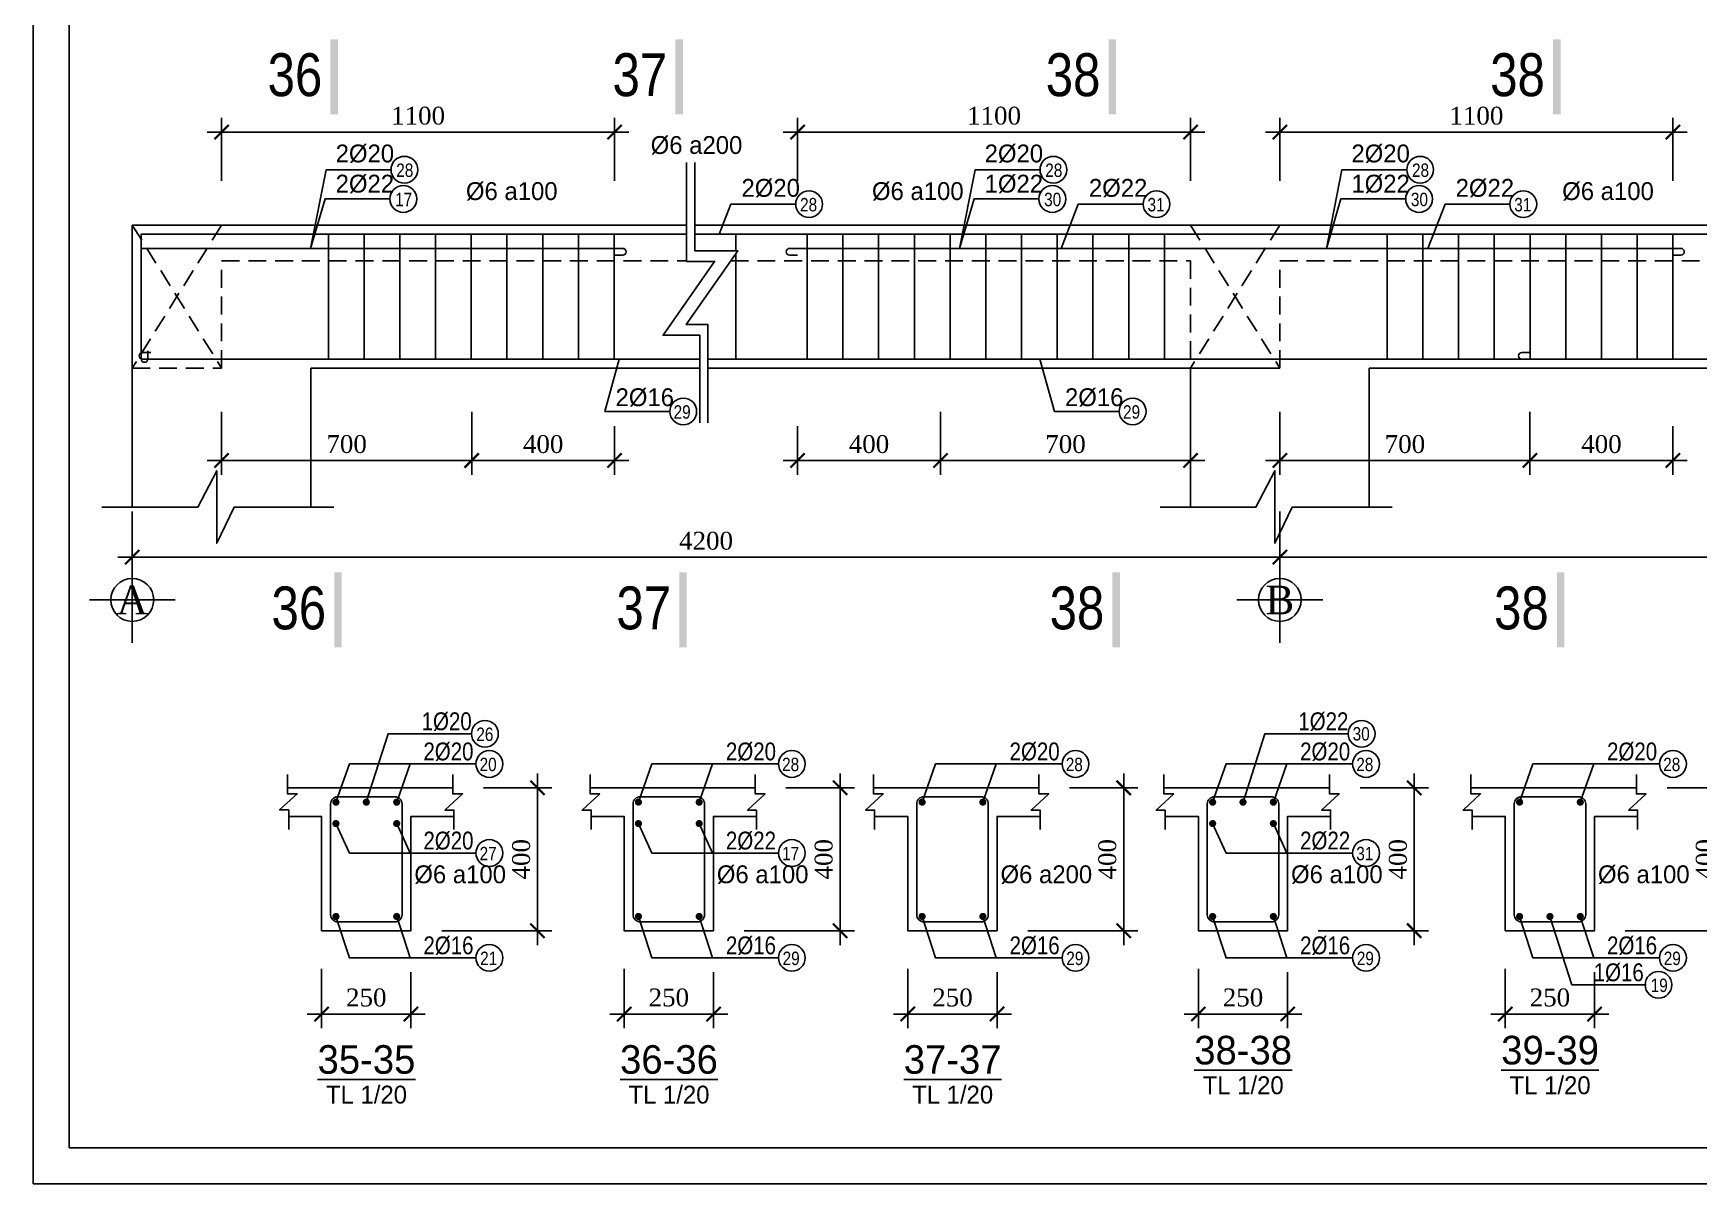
# Model space of a CAD drawing. Extents: x 394 to 4263, y -2056 to 752.
# Drawn here: x 3421.9 to 3655, y 157.9 to 318.9 of the extents above; entities that cross this region are included whole.
import ezdxf
from ezdxf.enums import TextEntityAlignment as Align

# ---------------------------------------------------------------- set-up
doc = ezdxf.new("R2010")
doc.units = 0
doc.header["$MEASUREMENT"] = 0
doc.linetypes.add('CENTER2', pattern=[1.125, 0.75, -0.125, 0.125, -0.125])
doc.linetypes.add('HIDDEN', pattern=[0.375, 0.25, -0.125])
doc.layers.get('0').update_dxf_attribs({"linetype": 'CONTINUOUS'})
doc.layers.get('DEFPOINTS').update_dxf_attribs({"linetype": 'CONTINUOUS'})
for name, color, linetype in [('cot', 8, 'CONTINUOUS'), ('DAI', 3, 'CONTINUOUS'), ('DIM', 1, 'CONTINUOUS'), ('DUT', 7, 'CENTER2'), ('MOTAAR', 1, 'CONTINUOUS'), ('TEXT', 7, 'CONTINUOUS'), ('THEP', 6, 'CONTINUOUS'), ('TU1', 9, 'CONTINUOUS'), ('TUONG', 7, 'CONTINUOUS')]:
    doc.layers.add(name, color=color, linetype=linetype)
doc.styles.add('DIM-NEW', font='')
doc.styles.add('style1', font='')
doc.styles.add('T1', font='romans.shx')
doc.styles.add('T2', font='')
doc.styles.get('DIM-NEW').set_extended_font_data('VNI-Helve-Condense')
doc.styles.get('style1').set_extended_font_data('VNI-Goudy')
doc.styles.get('T2').set_extended_font_data('VNI-Times')
doc.dimstyles.new('TL20', dxfattribs={"dimtxt": 2.5, "dimasz": 2, "dimexe": 2, "dimexo": 2, "dimgap": 1, "dimtad": 1, "dimdec": 0, "dimlfac": 20, "dimzin": 0, "dimdsep": 46, "dimtxsty": 'T2', "dimblk": 'ARCHTICK', "dimcen": 2.5, "dimdle": 2, "dimclrd": 1, "dimclre": 1, "dimclrt": 2, "dimadec": 0, "dimazin": 0, "dimtfac": 1, "dimtdec": 0, "dimtix": 1, "dimtofl": 0, "dimtmove": 0, "dimatfit": 0, "dimldrblk": 'ARCHTICK', "dimfxl": 1, "dimtolj": 1, "dimtzin": 0, "dimlwd": -1, "dimlwe": -1, "dimarcsym": 0})

# ---------------------------------------------------------------- blocks, each defined once
blk = doc.blocks.new('_ARCHTICK')
at = {"color": 0, "linetype": 'ByBlock', "const_width": 0.15}
blk.add_lwpolyline([(-0.5, -0.5), (0.5, 0.5)], dxfattribs=at)
blk = doc.blocks.new('*D129')
at = {"layer": 'DEFPOINTS', "color": 0, "transparency": 16777216}
for p in [(3548.88, 267.9), (3583.88, 267.9), (3548.88, 259.11)]:
    blk.add_point(p, dxfattribs=at)
at = {"layer": 'TUONG', "color": 1, "transparency": 16777216}
for p, q in [((3548.88, 265.9), (3548.88, 257.11)), ((3583.88, 265.9), (3583.88, 257.11)), ((3585.88, 259.11), (3546.88, 259.11))]:
    blk.add_line(p, q, dxfattribs=at)
at = {"layer": 'TUONG', "color": 1, "transparency": 16777216, "xscale": 2, "yscale": 2, "zscale": 2, "rotation": 180}
blk.add_blockref('_ARCHTICK', (3548.88, 259.11), dxfattribs=at)
at = {"layer": 'TUONG', "color": 1, "transparency": 16777216, "xscale": 2, "yscale": 2, "zscale": 2}
blk.add_blockref('_ARCHTICK', (3583.88, 259.11), dxfattribs=at)
at = {"layer": 'TUONG', "color": 2, "transparency": 16777216, "insert": (3566.38, 261.39), "char_height": 2.5, "attachment_point": 5, "style": 'T2'}
blk.add_mtext('\\A1;700', dxfattribs=at)
blk = doc.blocks.new('*D128')
at = {"layer": 'DEFPOINTS', "color": 0, "transparency": 16777216}
for p in [(3528.88, 265.9), (3548.88, 265.9), (3528.88, 259.11)]:
    blk.add_point(p, dxfattribs=at)
at = {"layer": 'TUONG', "color": 1, "transparency": 16777216}
for p, q in [((3528.88, 263.9), (3528.88, 257.11)), ((3548.88, 263.9), (3548.88, 257.11)), ((3550.88, 259.11), (3526.88, 259.11))]:
    blk.add_line(p, q, dxfattribs=at)
at = {"layer": 'TUONG', "color": 1, "transparency": 16777216, "xscale": 2, "yscale": 2, "zscale": 2, "rotation": 180}
blk.add_blockref('_ARCHTICK', (3528.88, 259.11), dxfattribs=at)
at = {"layer": 'TUONG', "color": 1, "transparency": 16777216, "xscale": 2, "yscale": 2, "zscale": 2}
blk.add_blockref('_ARCHTICK', (3548.88, 259.11), dxfattribs=at)
at = {"layer": 'TUONG', "color": 2, "transparency": 16777216, "insert": (3538.88, 261.39), "char_height": 2.5, "attachment_point": 5, "style": 'T2'}
blk.add_mtext('\\A1;400', dxfattribs=at)
blk = doc.blocks.new('truc2')
at = {"layer": 'MOTAAR'}
for p, q in [((0, -15), (0, 0)), ((7.5, -7.5), (-7.5, -7.5))]:
    blk.add_line(p, q, dxfattribs=at)
blk.add_lwpolyline([(0, -3.5), (0, -1.84)], dxfattribs=at)
blk.add_circle((0, -7.5), 3.75, dxfattribs=at)
at = {"layer": 'TEXT', "style": 'T2'}
blk.add_attdef('1', text='', height=5, dxfattribs=at).set_placement((0, -7.5), align=Align.MIDDLE_CENTER)
blk = doc.blocks.new('*D127')
at = {"layer": 'DEFPOINTS', "color": 0, "transparency": 16777216}
for p in [(3435.78, 253.98), (3596.38, 253.98), (3596.38, 245.58)]:
    blk.add_point(p, dxfattribs=at)
at = {"layer": 'TUONG', "color": 1, "transparency": 16777216}
for p, q in [((3435.78, 251.98), (3435.78, 243.58)), ((3596.38, 251.98), (3596.38, 243.58)), ((3433.78, 245.58), (3598.38, 245.58))]:
    blk.add_line(p, q, dxfattribs=at)
at = {"layer": 'TUONG', "color": 1, "transparency": 16777216, "xscale": 2, "yscale": 2, "zscale": 2, "rotation": 180}
blk.add_blockref('_ARCHTICK', (3435.78, 245.58), dxfattribs=at)
at = {"layer": 'TUONG', "color": 1, "transparency": 16777216, "xscale": 2, "yscale": 2, "zscale": 2}
blk.add_blockref('_ARCHTICK', (3596.38, 245.58), dxfattribs=at)
at = {"layer": 'TUONG', "color": 2, "transparency": 16777216, "insert": (3516.08, 247.86), "char_height": 2.5, "attachment_point": 5, "style": 'T2'}
blk.add_mtext('\\A1;4200', dxfattribs=at)
blk = doc.blocks.new('*D126')
at = {"layer": 'DEFPOINTS', "color": 0, "transparency": 16777216}
for p in [(3596.38, 253.98), (3773.92, 252.19), (3773.92, 245.58)]:
    blk.add_point(p, dxfattribs=at)
at = {"layer": 'TUONG', "color": 1, "transparency": 16777216}
for p, q in [((3596.38, 251.98), (3596.38, 243.58)), ((3773.92, 250.19), (3773.92, 243.58)), ((3594.38, 245.58), (3775.92, 245.58))]:
    blk.add_line(p, q, dxfattribs=at)
at = {"layer": 'TUONG', "color": 1, "transparency": 16777216, "xscale": 2, "yscale": 2, "zscale": 2, "rotation": 180}
blk.add_blockref('_ARCHTICK', (3596.38, 245.58), dxfattribs=at)
at = {"layer": 'TUONG', "color": 1, "transparency": 16777216, "xscale": 2, "yscale": 2, "zscale": 2}
blk.add_blockref('_ARCHTICK', (3773.92, 245.58), dxfattribs=at)
at = {"layer": 'TUONG', "color": 2, "transparency": 16777216, "insert": (3685.15, 247.86), "char_height": 2.5, "attachment_point": 5, "style": 'T2'}
blk.add_mtext('\\A1;4200', dxfattribs=at)
blk = doc.blocks.new('*D123')
at = {"layer": 'DEFPOINTS', "color": 0, "transparency": 16777216}
for p in [(3503.28, 305.08), (3448.28, 296.27), (3503.28, 296.27)]:
    blk.add_point(p, dxfattribs=at)
at = {"layer": 'TUONG', "color": 1, "transparency": 16777216}
for p, q in [((3448.28, 298.27), (3448.28, 307.08)), ((3503.28, 298.27), (3503.28, 307.08)), ((3446.28, 305.08), (3505.28, 305.08))]:
    blk.add_line(p, q, dxfattribs=at)
at = {"layer": 'TUONG', "color": 1, "transparency": 16777216, "xscale": 2, "yscale": 2, "zscale": 2, "rotation": 180}
blk.add_blockref('_ARCHTICK', (3448.28, 305.08), dxfattribs=at)
at = {"layer": 'TUONG', "color": 1, "transparency": 16777216, "xscale": 2, "yscale": 2, "zscale": 2}
blk.add_blockref('_ARCHTICK', (3503.28, 305.08), dxfattribs=at)
at = {"layer": 'TUONG', "color": 2, "transparency": 16777216, "insert": (3475.78, 307.36), "char_height": 2.5, "attachment_point": 5, "style": 'T2'}
blk.add_mtext('\\A1;1100', dxfattribs=at)
blk = doc.blocks.new('*D122')
at = {"layer": 'DEFPOINTS', "color": 0, "transparency": 16777216}
for p in [(3448.28, 267.9), (3483.28, 267.9), (3483.28, 259.11)]:
    blk.add_point(p, dxfattribs=at)
at = {"layer": 'TUONG', "color": 1, "transparency": 16777216}
for p, q in [((3448.28, 265.9), (3448.28, 257.11)), ((3483.28, 265.9), (3483.28, 257.11)), ((3446.28, 259.11), (3485.28, 259.11))]:
    blk.add_line(p, q, dxfattribs=at)
at = {"layer": 'TUONG', "color": 1, "transparency": 16777216, "xscale": 2, "yscale": 2, "zscale": 2, "rotation": 180}
blk.add_blockref('_ARCHTICK', (3448.28, 259.11), dxfattribs=at)
at = {"layer": 'TUONG', "color": 1, "transparency": 16777216, "xscale": 2, "yscale": 2, "zscale": 2}
blk.add_blockref('_ARCHTICK', (3483.28, 259.11), dxfattribs=at)
at = {"layer": 'TUONG', "color": 2, "transparency": 16777216, "insert": (3465.78, 261.39), "char_height": 2.5, "attachment_point": 5, "style": 'T2'}
blk.add_mtext('\\A1;700', dxfattribs=at)
blk = doc.blocks.new('*D121')
at = {"layer": 'DEFPOINTS', "color": 0, "transparency": 16777216}
for p in [(3483.28, 265.9), (3503.28, 265.9), (3503.28, 259.11)]:
    blk.add_point(p, dxfattribs=at)
at = {"layer": 'TUONG', "color": 1, "transparency": 16777216}
for p, q in [((3483.28, 263.9), (3483.28, 257.11)), ((3503.28, 263.9), (3503.28, 257.11)), ((3481.28, 259.11), (3505.28, 259.11))]:
    blk.add_line(p, q, dxfattribs=at)
at = {"layer": 'TUONG', "color": 1, "transparency": 16777216, "xscale": 2, "yscale": 2, "zscale": 2, "rotation": 180}
blk.add_blockref('_ARCHTICK', (3483.28, 259.11), dxfattribs=at)
at = {"layer": 'TUONG', "color": 1, "transparency": 16777216, "xscale": 2, "yscale": 2, "zscale": 2}
blk.add_blockref('_ARCHTICK', (3503.28, 259.11), dxfattribs=at)
at = {"layer": 'TUONG', "color": 2, "transparency": 16777216, "insert": (3493.28, 261.39), "char_height": 2.5, "attachment_point": 5, "style": 'T2'}
blk.add_mtext('\\A1;400', dxfattribs=at)
blk = doc.blocks.new('*D120')
at = {"layer": 'DEFPOINTS', "color": 0, "transparency": 16777216}
for p in [(3583.88, 305.08), (3528.88, 296.27), (3583.88, 296.27)]:
    blk.add_point(p, dxfattribs=at)
at = {"layer": 'TUONG', "color": 1, "transparency": 16777216}
for p, q in [((3528.88, 298.27), (3528.88, 307.08)), ((3583.88, 298.27), (3583.88, 307.08)), ((3526.88, 305.08), (3585.88, 305.08))]:
    blk.add_line(p, q, dxfattribs=at)
at = {"layer": 'TUONG', "color": 1, "transparency": 16777216, "xscale": 2, "yscale": 2, "zscale": 2, "rotation": 180}
blk.add_blockref('_ARCHTICK', (3528.88, 305.08), dxfattribs=at)
at = {"layer": 'TUONG', "color": 1, "transparency": 16777216, "xscale": 2, "yscale": 2, "zscale": 2}
blk.add_blockref('_ARCHTICK', (3583.88, 305.08), dxfattribs=at)
at = {"layer": 'TUONG', "color": 2, "transparency": 16777216, "insert": (3556.38, 307.36), "char_height": 2.5, "attachment_point": 5, "style": 'T2'}
blk.add_mtext('\\A1;1100', dxfattribs=at)
blk = doc.blocks.new('*D119')
at = {"layer": 'DEFPOINTS', "color": 0, "transparency": 16777216}
for p in [(3651.38, 305.08), (3596.38, 296.27), (3651.38, 296.27)]:
    blk.add_point(p, dxfattribs=at)
at = {"layer": 'TUONG', "color": 1, "transparency": 16777216}
for p, q in [((3596.38, 298.27), (3596.38, 307.08)), ((3651.38, 298.27), (3651.38, 307.08)), ((3594.38, 305.08), (3653.38, 305.08))]:
    blk.add_line(p, q, dxfattribs=at)
at = {"layer": 'TUONG', "color": 1, "transparency": 16777216, "xscale": 2, "yscale": 2, "zscale": 2, "rotation": 180}
blk.add_blockref('_ARCHTICK', (3596.38, 305.08), dxfattribs=at)
at = {"layer": 'TUONG', "color": 1, "transparency": 16777216, "xscale": 2, "yscale": 2, "zscale": 2}
blk.add_blockref('_ARCHTICK', (3651.38, 305.08), dxfattribs=at)
at = {"layer": 'TUONG', "color": 2, "transparency": 16777216, "insert": (3623.88, 307.36), "char_height": 2.5, "attachment_point": 5, "style": 'T2'}
blk.add_mtext('\\A1;1100', dxfattribs=at)
blk = doc.blocks.new('*D131')
at = {"layer": 'cot', "color": 1, "transparency": 16777216}
for p, q in [((3504.62, 187.96), (3504.62, 179.63)), ((3517.12, 187.51), (3517.12, 179.63)), ((3502.62, 181.63), (3519.12, 181.63))]:
    blk.add_line(p, q, dxfattribs=at)
at = {"layer": 'DEFPOINTS', "color": 0, "transparency": 16777216}
for p in [(3504.62, 189.96), (3517.12, 189.51), (3517.12, 181.63)]:
    blk.add_point(p, dxfattribs=at)
at = {"layer": 'cot', "color": 1, "transparency": 16777216, "xscale": 2, "yscale": 2, "zscale": 2, "rotation": 180}
blk.add_blockref('_ARCHTICK', (3504.62, 181.63), dxfattribs=at)
at = {"layer": 'cot', "color": 1, "transparency": 16777216, "xscale": 2, "yscale": 2, "zscale": 2}
blk.add_blockref('_ARCHTICK', (3517.12, 181.63), dxfattribs=at)
at = {"layer": 'cot', "color": 2, "lineweight": -2, "transparency": 16777216, "insert": (3510.87, 183.93), "char_height": 2.5, "attachment_point": 5, "style": 'T2'}
blk.add_mtext('\\A1;250', dxfattribs=at)
blk = doc.blocks.new('*D130')
at = {"layer": 'cot', "color": 1, "transparency": 16777216}
for p, q in [((3534.83, 215.29), (3534.83, 191.29)), ((3527.26, 213.29), (3536.83, 213.29)), ((3521.41, 193.29), (3536.83, 193.29))]:
    blk.add_line(p, q, dxfattribs=at)
at = {"layer": 'DEFPOINTS', "color": 0, "transparency": 16777216}
for p in [(3525.26, 213.29), (3519.41, 193.29), (3534.83, 193.29)]:
    blk.add_point(p, dxfattribs=at)
at = {"layer": 'cot', "color": 1, "transparency": 16777216, "xscale": 2, "yscale": 2, "zscale": 2}
for p, rotation in [((3534.83, 213.29), 90), ((3534.83, 193.29), 270)]:
    blk.add_blockref('_ARCHTICK', p, dxfattribs=dict(at, rotation=rotation))
at = {"layer": 'cot', "color": 2, "lineweight": -2, "transparency": 16777216, "insert": (3532.55, 203.29), "char_height": 2.5, "attachment_point": 5, "rotation": 90, "style": 'T2'}
blk.add_mtext('\\A1;400', dxfattribs=at)
blk = doc.blocks.new('*D133')
at = {"layer": 'cot', "color": 1, "transparency": 16777216}
for p, q in [((3574.52, 215.29), (3574.52, 191.29)), ((3566.96, 213.29), (3576.52, 213.29)), ((3561.11, 193.29), (3576.52, 193.29))]:
    blk.add_line(p, q, dxfattribs=at)
at = {"layer": 'DEFPOINTS', "color": 0, "transparency": 16777216}
for p in [(3564.96, 213.29), (3559.11, 193.29), (3574.52, 193.29)]:
    blk.add_point(p, dxfattribs=at)
at = {"layer": 'cot', "color": 1, "transparency": 16777216, "xscale": 2, "yscale": 2, "zscale": 2}
for p, rotation in [((3574.52, 213.29), 90), ((3574.52, 193.29), 270)]:
    blk.add_blockref('_ARCHTICK', p, dxfattribs=dict(at, rotation=rotation))
at = {"layer": 'cot', "color": 2, "lineweight": -2, "transparency": 16777216, "insert": (3572.24, 203.29), "char_height": 2.5, "attachment_point": 5, "rotation": 90, "style": 'T2'}
blk.add_mtext('\\A1;400', dxfattribs=at)
blk = doc.blocks.new('*D132')
at = {"layer": 'cot', "color": 1, "transparency": 16777216}
for p, q in [((3544.31, 187.96), (3544.31, 179.63)), ((3556.81, 187.51), (3556.81, 179.63)), ((3542.31, 181.63), (3558.81, 181.63))]:
    blk.add_line(p, q, dxfattribs=at)
at = {"layer": 'DEFPOINTS', "color": 0, "transparency": 16777216}
for p in [(3544.31, 189.96), (3556.81, 189.51), (3556.81, 181.63)]:
    blk.add_point(p, dxfattribs=at)
at = {"layer": 'cot', "color": 1, "transparency": 16777216, "xscale": 2, "yscale": 2, "zscale": 2, "rotation": 180}
blk.add_blockref('_ARCHTICK', (3544.31, 181.63), dxfattribs=at)
at = {"layer": 'cot', "color": 1, "transparency": 16777216, "xscale": 2, "yscale": 2, "zscale": 2}
blk.add_blockref('_ARCHTICK', (3556.81, 181.63), dxfattribs=at)
at = {"layer": 'cot', "color": 2, "lineweight": -2, "transparency": 16777216, "insert": (3550.56, 183.93), "char_height": 2.5, "attachment_point": 5, "style": 'T2'}
blk.add_mtext('\\A1;250', dxfattribs=at)
blk = doc.blocks.new('*D135')
at = {"layer": 'cot', "color": 1, "transparency": 16777216}
for p, q in [((3615.18, 215.29), (3615.18, 191.29)), ((3607.62, 213.29), (3617.18, 213.29)), ((3601.76, 193.29), (3617.18, 193.29))]:
    blk.add_line(p, q, dxfattribs=at)
at = {"layer": 'DEFPOINTS', "color": 0, "transparency": 16777216}
for p in [(3605.62, 213.29), (3599.76, 193.29), (3615.18, 193.29)]:
    blk.add_point(p, dxfattribs=at)
at = {"layer": 'cot', "color": 1, "transparency": 16777216, "xscale": 2, "yscale": 2, "zscale": 2}
for p, rotation in [((3615.18, 213.29), 90), ((3615.18, 193.29), 270)]:
    blk.add_blockref('_ARCHTICK', p, dxfattribs=dict(at, rotation=rotation))
at = {"layer": 'cot', "color": 2, "lineweight": -2, "transparency": 16777216, "insert": (3612.9, 203.29), "char_height": 2.5, "attachment_point": 5, "rotation": 90, "style": 'T2'}
blk.add_mtext('\\A1;400', dxfattribs=at)
blk = doc.blocks.new('*D134')
at = {"layer": 'cot', "color": 1, "transparency": 16777216}
for p, q in [((3584.97, 187.96), (3584.97, 179.63)), ((3597.47, 187.51), (3597.47, 179.63)), ((3582.97, 181.63), (3599.47, 181.63))]:
    blk.add_line(p, q, dxfattribs=at)
at = {"layer": 'DEFPOINTS', "color": 0, "transparency": 16777216}
for p in [(3584.97, 189.96), (3597.47, 189.51), (3597.47, 181.63)]:
    blk.add_point(p, dxfattribs=at)
at = {"layer": 'cot', "color": 1, "transparency": 16777216, "xscale": 2, "yscale": 2, "zscale": 2, "rotation": 180}
blk.add_blockref('_ARCHTICK', (3584.97, 181.63), dxfattribs=at)
at = {"layer": 'cot', "color": 1, "transparency": 16777216, "xscale": 2, "yscale": 2, "zscale": 2}
blk.add_blockref('_ARCHTICK', (3597.47, 181.63), dxfattribs=at)
at = {"layer": 'cot', "color": 2, "lineweight": -2, "transparency": 16777216, "insert": (3591.22, 183.93), "char_height": 2.5, "attachment_point": 5, "style": 'T2'}
blk.add_mtext('\\A1;250', dxfattribs=at)
blk = doc.blocks.new('*D137')
at = {"layer": 'cot', "color": 1, "transparency": 16777216}
for p, q in [((3627.92, 187.96), (3627.92, 179.63)), ((3640.42, 187.51), (3640.42, 179.63)), ((3625.92, 181.63), (3642.42, 181.63))]:
    blk.add_line(p, q, dxfattribs=at)
at = {"layer": 'DEFPOINTS', "color": 0, "transparency": 16777216}
for p in [(3627.92, 189.96), (3640.42, 189.51), (3640.42, 181.63)]:
    blk.add_point(p, dxfattribs=at)
at = {"layer": 'cot', "color": 1, "transparency": 16777216, "xscale": 2, "yscale": 2, "zscale": 2, "rotation": 180}
blk.add_blockref('_ARCHTICK', (3627.92, 181.63), dxfattribs=at)
at = {"layer": 'cot', "color": 1, "transparency": 16777216, "xscale": 2, "yscale": 2, "zscale": 2}
blk.add_blockref('_ARCHTICK', (3640.42, 181.63), dxfattribs=at)
at = {"layer": 'cot', "color": 2, "lineweight": -2, "transparency": 16777216, "insert": (3634.17, 183.93), "char_height": 2.5, "attachment_point": 5, "style": 'T2'}
blk.add_mtext('\\A1;250', dxfattribs=at)
blk = doc.blocks.new('*D136')
at = {"layer": 'cot', "color": 1, "transparency": 16777216}
for p, q in [((3658.13, 215.29), (3658.13, 191.29)), ((3650.57, 213.29), (3660.13, 213.29)), ((3644.72, 193.29), (3660.13, 193.29))]:
    blk.add_line(p, q, dxfattribs=at)
at = {"layer": 'DEFPOINTS', "color": 0, "transparency": 16777216}
for p in [(3648.57, 213.29), (3642.72, 193.29), (3658.13, 193.29)]:
    blk.add_point(p, dxfattribs=at)
at = {"layer": 'cot', "color": 1, "transparency": 16777216, "xscale": 2, "yscale": 2, "zscale": 2}
for p, rotation in [((3658.13, 213.29), 90), ((3658.13, 193.29), 270)]:
    blk.add_blockref('_ARCHTICK', p, dxfattribs=dict(at, rotation=rotation))
at = {"layer": 'cot', "color": 2, "lineweight": -2, "transparency": 16777216, "insert": (3655.85, 203.29), "char_height": 2.5, "attachment_point": 5, "rotation": 90, "style": 'T2'}
blk.add_mtext('\\A1;400', dxfattribs=at)
blk = doc.blocks.new('*D177')
at = {"layer": 'cot', "color": 1, "transparency": 16777216}
for p, q in [((3492.49, 215.29), (3492.49, 191.29)), ((3484.93, 213.29), (3494.49, 213.29)), ((3479.08, 193.29), (3494.49, 193.29))]:
    blk.add_line(p, q, dxfattribs=at)
at = {"layer": 'DEFPOINTS', "color": 0, "transparency": 16777216}
for p in [(3482.93, 213.29), (3477.08, 193.29), (3492.49, 193.29)]:
    blk.add_point(p, dxfattribs=at)
at = {"layer": 'cot', "color": 1, "transparency": 16777216, "xscale": 2, "yscale": 2, "zscale": 2}
for p, rotation in [((3492.49, 213.29), 90), ((3492.49, 193.29), 270)]:
    blk.add_blockref('_ARCHTICK', p, dxfattribs=dict(at, rotation=rotation))
at = {"layer": 'cot', "color": 2, "lineweight": -2, "transparency": 16777216, "insert": (3490.21, 203.29), "char_height": 2.5, "attachment_point": 5, "rotation": 90, "style": 'T2'}
blk.add_mtext('\\A1;400', dxfattribs=at)
blk = doc.blocks.new('*D176')
at = {"layer": 'cot', "color": 1, "transparency": 16777216}
for p, q in [((3462.28, 187.96), (3462.28, 179.63)), ((3474.78, 187.51), (3474.78, 179.63)), ((3460.28, 181.63), (3476.78, 181.63))]:
    blk.add_line(p, q, dxfattribs=at)
at = {"layer": 'DEFPOINTS', "color": 0, "transparency": 16777216}
for p in [(3462.28, 189.96), (3474.78, 189.51), (3474.78, 181.63)]:
    blk.add_point(p, dxfattribs=at)
at = {"layer": 'cot', "color": 1, "transparency": 16777216, "xscale": 2, "yscale": 2, "zscale": 2, "rotation": 180}
blk.add_blockref('_ARCHTICK', (3462.28, 181.63), dxfattribs=at)
at = {"layer": 'cot', "color": 1, "transparency": 16777216, "xscale": 2, "yscale": 2, "zscale": 2}
blk.add_blockref('_ARCHTICK', (3474.78, 181.63), dxfattribs=at)
at = {"layer": 'cot', "color": 2, "lineweight": -2, "transparency": 16777216, "insert": (3468.53, 183.93), "char_height": 2.5, "attachment_point": 5, "style": 'T2'}
blk.add_mtext('\\A1;250', dxfattribs=at)
blk = doc.blocks.new('*D179')
at = {"layer": 'DEFPOINTS', "color": 0, "transparency": 16777216}
for p in [(3631.38, 265.9), (3651.38, 265.9), (3651.38, 259.11)]:
    blk.add_point(p, dxfattribs=at)
at = {"layer": 'TUONG', "color": 1, "transparency": 16777216}
for p, q in [((3631.38, 263.9), (3631.38, 257.11)), ((3651.38, 263.9), (3651.38, 257.11)), ((3629.38, 259.11), (3653.38, 259.11))]:
    blk.add_line(p, q, dxfattribs=at)
at = {"layer": 'TUONG', "color": 1, "transparency": 16777216, "xscale": 2, "yscale": 2, "zscale": 2, "rotation": 180}
blk.add_blockref('_ARCHTICK', (3631.38, 259.11), dxfattribs=at)
at = {"layer": 'TUONG', "color": 1, "transparency": 16777216, "xscale": 2, "yscale": 2, "zscale": 2}
blk.add_blockref('_ARCHTICK', (3651.38, 259.11), dxfattribs=at)
at = {"layer": 'TUONG', "color": 2, "transparency": 16777216, "insert": (3641.38, 261.39), "char_height": 2.5, "attachment_point": 5, "style": 'T2'}
blk.add_mtext('\\A1;400', dxfattribs=at)
blk = doc.blocks.new('*D178')
at = {"layer": 'DEFPOINTS', "color": 0, "transparency": 16777216}
for p in [(3596.38, 267.9), (3631.38, 267.9), (3631.38, 259.11)]:
    blk.add_point(p, dxfattribs=at)
at = {"layer": 'TUONG', "color": 1, "transparency": 16777216}
for p, q in [((3596.38, 265.9), (3596.38, 257.11)), ((3631.38, 265.9), (3631.38, 257.11)), ((3594.38, 259.11), (3633.38, 259.11))]:
    blk.add_line(p, q, dxfattribs=at)
at = {"layer": 'TUONG', "color": 1, "transparency": 16777216, "xscale": 2, "yscale": 2, "zscale": 2, "rotation": 180}
blk.add_blockref('_ARCHTICK', (3596.38, 259.11), dxfattribs=at)
at = {"layer": 'TUONG', "color": 1, "transparency": 16777216, "xscale": 2, "yscale": 2, "zscale": 2}
blk.add_blockref('_ARCHTICK', (3631.38, 259.11), dxfattribs=at)
at = {"layer": 'TUONG', "color": 2, "transparency": 16777216, "insert": (3613.88, 261.39), "char_height": 2.5, "attachment_point": 5, "style": 'T2'}
blk.add_mtext('\\A1;700', dxfattribs=at)

msp = doc.modelspace()

# ---------------------------------------------------------------- linework, layer by layer
at = {"layer": 'cot', "lineweight": -2, "ltscale": 10}
for points in [[(3468.535, 211.286), (3471.607, 220.853), (3483.259, 220.853)], [(3591.22, 211.286), (3594.292, 220.853), (3605.944, 220.853)], [(3464.285, 211.286), (3466.163, 216.634), (3483.877, 216.634)], [(3472.785, 211.286), (3474.663, 216.634)], [(3506.617, 211.286), (3508.495, 216.634), (3526.209, 216.634)], [(3515.117, 211.286), (3516.995, 216.634)], [(3546.314, 211.286), (3548.192, 216.634), (3565.906, 216.634)], [(3554.814, 211.286), (3556.692, 216.634)], [(3586.97, 211.286), (3588.848, 216.634), (3606.562, 216.634)], [(3595.47, 211.286), (3597.348, 216.634)], [(3629.924, 211.286), (3631.802, 216.634), (3649.516, 216.634)], [(3638.424, 211.286), (3640.302, 216.634)], [(3464.285, 208.286), (3466.163, 204.16), (3483.877, 204.16)], [(3472.785, 208.286), (3474.663, 204.16)], [(3506.617, 208.286), (3508.495, 204.16), (3526.209, 204.16)], [(3515.117, 208.286), (3516.995, 204.16)], [(3586.97, 208.286), (3588.848, 204.16), (3606.562, 204.16)], [(3595.47, 208.286), (3597.348, 204.16)], [(3464.285, 195.286), (3466.163, 189.491), (3483.877, 189.491)], [(3472.785, 195.286), (3474.663, 189.491)], [(3506.617, 195.286), (3508.495, 189.491), (3526.209, 189.491)], [(3515.117, 195.286), (3516.995, 189.491)], [(3546.314, 195.286), (3548.192, 189.491), (3565.906, 189.491)], [(3554.814, 195.286), (3556.692, 189.491)], [(3586.97, 195.286), (3588.848, 189.491), (3606.562, 189.491)], [(3595.47, 195.286), (3597.348, 189.491)], [(3629.924, 195.286), (3631.802, 189.491), (3649.516, 189.491)], [(3634.174, 195.286), (3637.246, 185.718), (3647.648, 185.718)], [(3638.424, 195.286), (3640.302, 189.491)]]:
    msp.add_lwpolyline(points, dxfattribs=at)
at = {"layer": 'DAI'}
for p, q in [((3463.222, 273.297), (3463.222, 290.797)), ((3468.222, 273.297), (3468.222, 290.797)), ((3473.222, 273.297), (3473.222, 290.797)), ((3478.222, 273.297), (3478.222, 290.797)), ((3483.222, 273.297), (3483.222, 290.797)), ((3488.222, 273.297), (3488.222, 290.797)), ((3493.222, 273.297), (3493.222, 290.797)), ((3498.222, 273.297), (3498.222, 290.797)), ((3503.222, 273.297), (3503.222, 290.797)), ((3520.227, 288.475), (3520.227, 290.797)), ((3530.227, 273.297), (3530.227, 290.797)), ((3535.227, 273.297), (3535.227, 290.797)), ((3540.227, 273.297), (3540.227, 290.797)), ((3545.227, 273.297), (3545.227, 290.797)), ((3550.227, 273.297), (3550.227, 290.797)), ((3555.227, 273.297), (3555.227, 290.797)), ((3560.227, 273.297), (3560.227, 290.797)), ((3565.227, 273.297), (3565.227, 290.797)), ((3570.227, 273.297), (3570.227, 290.797)), ((3575.227, 273.297), (3575.227, 290.797)), ((3580.227, 273.297), (3580.227, 290.797)), ((3611.389, 273.297), (3611.389, 290.797)), ((3616.389, 273.297), (3616.389, 290.797)), ((3621.389, 273.297), (3621.389, 290.797)), ((3626.389, 273.297), (3626.389, 290.797)), ((3631.389, 273.297), (3631.389, 290.797)), ((3636.389, 273.297), (3636.389, 290.797)), ((3641.389, 273.297), (3641.389, 290.797)), ((3646.389, 273.297), (3646.389, 290.797)), ((3651.389, 273.297), (3651.389, 290.797)), ((3520.227, 273.297), (3520.227, 288.06))]:
    msp.add_line(p, q, dxfattribs=at)
for points in [[(3473.535, 211.036, 0.4142136), (3472.535, 212.036), (3464.535, 212.036, 0.4142136), (3463.535, 211.036), (3463.535, 195.536, 0.4142136), (3464.535, 194.536), (3472.535, 194.536, 0.4142136), (3473.535, 195.536)], [(3515.867, 211.036, 0.4142136), (3514.867, 212.036), (3506.867, 212.036, 0.4142136), (3505.867, 211.036), (3505.867, 195.536, 0.4142136), (3506.867, 194.536), (3514.867, 194.536, 0.4142136), (3515.867, 195.536)], [(3555.564, 211.036, 0.4142136), (3554.564, 212.036), (3546.564, 212.036, 0.4142136), (3545.564, 211.036), (3545.564, 195.536, 0.4142136), (3546.564, 194.536), (3554.564, 194.536, 0.4142136), (3555.564, 195.536)], [(3596.22, 211.036, 0.4142136), (3595.22, 212.036), (3587.22, 212.036, 0.4142136), (3586.22, 211.036), (3586.22, 195.536, 0.4142136), (3587.22, 194.536), (3595.22, 194.536, 0.4142136), (3596.22, 195.536)], [(3639.174, 211.036, 0.4142136), (3638.174, 212.036), (3630.174, 212.036, 0.4142136), (3629.174, 211.036), (3629.174, 195.536, 0.4142136), (3630.174, 194.536), (3638.174, 194.536, 0.4142136), (3639.174, 195.536)]]:
    msp.add_lwpolyline(points, format="xyb", close=True, dxfattribs=at)
at = {"layer": 'DUT', "linetype": 'HIDDEN', "ltscale": 10}
for p, q in [((3448.284, 292.047), (3435.784, 272.047)), ((3435.784, 292.047), (3448.284, 272.047)), ((3596.375, 292.047), (3583.875, 272.047)), ((3583.875, 292.047), (3596.375, 272.047))]:
    msp.add_line(p, q, dxfattribs=at)
for points in [[(3448.284, 292.047), (3435.784, 292.047), (3435.784, 272.047), (3448.284, 272.047), (3448.284, 287.047), (3513.346, 287.047)], [(3519.521, 287.047), (3583.875, 287.047), (3583.875, 272.047), (3596.375, 272.047), (3596.375, 287.047), (3664.407, 287.047)]]:
    msp.add_lwpolyline(points, dxfattribs=at)
at = {"layer": 'TEXT', "ltscale": 10}
msp.add_lwpolyline([(3421.933, 157.88), (4262.933, 157.88), (4262.933, 751.88), (3421.933, 751.88)], close=True, dxfattribs=at)
for points in [[(3463.517, 307.569), (3464.567, 307.569), (3463.517, 318.069), (3464.567, 318.069)], [(3511.784, 307.569), (3512.834, 307.569), (3511.784, 318.069), (3512.834, 318.069)], [(3572.411, 307.569), (3573.461, 307.569), (3572.411, 318.069), (3573.461, 318.069)], [(3634.607, 307.569), (3635.657, 307.569), (3634.607, 318.069), (3635.657, 318.069)], [(3464.056, 232.935), (3465.106, 232.935), (3464.056, 243.435), (3465.106, 243.435)], [(3512.323, 232.935), (3513.373, 232.935), (3512.323, 243.435), (3513.373, 243.435)], [(3572.951, 232.935), (3574.001, 232.935), (3572.951, 243.435), (3574.001, 243.435)], [(3635.146, 232.935), (3636.196, 232.935), (3635.146, 243.435), (3636.196, 243.435)]]:
    msp.add_trace(points, dxfattribs=at)
at = {"layer": 'THEP', "ltscale": 10}
msp.add_lwpolyline([(3426.933, 162.88), (4257.933, 162.88), (4257.933, 746.88), (3426.933, 746.88)], close=True, dxfattribs=at)
for points in [[(3437.971, 274.446), (3437.971, 273.319, -1), (3437.034, 273.319), (3437.034, 290.837)], [(3503.284, 287.86), (3504.411, 287.86, 1), (3504.411, 288.797), (3503.284, 288.797), (3437.034, 288.797)], [(3651.375, 287.86), (3652.503, 287.86, 1), (3652.503, 288.797), (3651.375, 288.797), (3585.125, 288.797), (3528.875, 288.797), (3527.748, 288.797, 1), (3527.748, 287.86), (3528.875, 287.86)], [(3438.365, 274.235), (3437.238, 274.235, 1), (3437.238, 273.297), (3438.644, 273.297), (3459.417, 273.297), (3461.854, 273.297), (3456.506, 273.297), (3456.843, 273.297), (3453.594, 273.297), (3511.004, 273.297), (3515.187, 273.297)], [(3631.375, 273.297), (3630.248, 273.297, -1), (3630.248, 274.235), (3631.375, 274.235)]]:
    msp.add_lwpolyline(points, format="xyb", dxfattribs=at)
for points in [[(3513.346, 290.797), (3437.034, 290.797)], [(3437.034, 290.797), (3437.034, 290.797)], [(3659.379, 290.797), (3514.492, 290.797)], [(3516.334, 273.297), (3661.22, 273.297)]]:
    msp.add_lwpolyline(points, dxfattribs=at)
at = {"layer": 'THEP', "const_width": 0.5}
for points in [[(3464.035, 211.286, 1), (3464.535, 211.286, 1)], [(3468.785, 211.286, -1), (3468.285, 211.286, -1)], [(3473.035, 211.286, -1), (3472.535, 211.286, -1)], [(3506.367, 211.286, 1), (3506.867, 211.286, 1)], [(3515.367, 211.286, -1), (3514.867, 211.286, -1)], [(3546.064, 211.286, 1), (3546.564, 211.286, 1)], [(3555.064, 211.286, -1), (3554.564, 211.286, -1)], [(3586.72, 211.286, 1), (3587.22, 211.286, 1)], [(3591.47, 211.286, -1), (3590.97, 211.286, -1)], [(3595.72, 211.286, -1), (3595.22, 211.286, -1)], [(3629.674, 211.286, 1), (3630.174, 211.286, 1)], [(3638.674, 211.286, -1), (3638.174, 211.286, -1)], [(3464.035, 208.286, 1), (3464.535, 208.286, 1)], [(3473.035, 208.286, -1), (3472.535, 208.286, -1)], [(3506.367, 208.286, 1), (3506.867, 208.286, 1)], [(3515.367, 208.286, -1), (3514.867, 208.286, -1)], [(3586.72, 208.286, 1), (3587.22, 208.286, 1)], [(3595.72, 208.286, -1), (3595.22, 208.286, -1)], [(3464.035, 195.286, -1), (3464.535, 195.286, -1)], [(3473.035, 195.286, 1), (3472.535, 195.286, 1)], [(3506.367, 195.286, -1), (3506.867, 195.286, -1)], [(3515.367, 195.286, 1), (3514.867, 195.286, 1)], [(3546.064, 195.286, -1), (3546.564, 195.286, -1)], [(3555.064, 195.286, 1), (3554.564, 195.286, 1)], [(3586.72, 195.286, -1), (3587.22, 195.286, -1)], [(3595.72, 195.286, 1), (3595.22, 195.286, 1)], [(3629.674, 195.286, -1), (3630.174, 195.286, -1)], [(3634.424, 195.286, 1), (3633.924, 195.286, 1)], [(3638.674, 195.286, 1), (3638.174, 195.286, 1)]]:
    msp.add_lwpolyline(points, format="xyb", close=True, dxfattribs=at)
at = {"layer": 'TU1', "lineweight": -2, "ltscale": 10}
for points in [[(3460.747, 288.797), (3462.919, 299.804), (3471.994, 299.804)], [(3551.569, 288.797), (3553.741, 299.804), (3562.816, 299.804)], [(3602.892, 288.797), (3605.064, 299.804), (3614.139, 299.804)], [(3460.747, 288.797), (3462.764, 295.714), (3471.839, 295.714)], [(3517.933, 290.797), (3519.549, 294.987), (3528.624, 294.987)], [(3551.569, 288.797), (3553.586, 295.714), (3562.661, 295.714)], [(3565.782, 288.797), (3568.169, 294.987), (3577.244, 294.987)], [(3602.892, 288.797), (3604.909, 295.714), (3613.984, 295.714)], [(3617.105, 288.797), (3619.492, 294.987), (3628.568, 294.987)], [(3503.897, 273.297), (3501.934, 265.971), (3511.009, 265.971)], [(3562.79, 273.297), (3564.827, 265.971), (3573.902, 265.971)]]:
    msp.add_lwpolyline(points, dxfattribs=at)
at = {"layer": 'TU1'}
for points in [[(3457.516, 215.163), (3457.516, 212.445), (3458.876, 212.445), (3456.409, 210.19), (3457.671, 210.19), (3457.671, 207.477)], [(3480.639, 215.16), (3480.639, 212.442), (3481.999, 212.442), (3479.533, 210.187), (3480.795, 210.187), (3480.795, 207.474)], [(3499.848, 215.16), (3499.848, 212.442), (3501.208, 212.442), (3498.741, 210.187), (3500.003, 210.187), (3500.003, 207.474)], [(3522.971, 215.16), (3522.971, 212.442), (3524.331, 212.442), (3521.865, 210.187), (3523.127, 210.187), (3523.127, 207.474)], [(3539.505, 215.16), (3539.505, 212.442), (3540.866, 212.442), (3538.399, 210.187), (3539.661, 210.187), (3539.661, 207.474)], [(3562.668, 215.16), (3562.668, 212.442), (3564.028, 212.442), (3561.562, 210.187), (3562.824, 210.187), (3562.824, 207.474)], [(3580.162, 215.16), (3580.162, 212.442), (3581.522, 212.442), (3579.055, 210.187), (3580.318, 210.187), (3580.318, 207.474)], [(3603.324, 215.16), (3603.324, 212.442), (3604.685, 212.442), (3602.218, 210.187), (3603.48, 210.187), (3603.48, 207.474)], [(3623.116, 215.16), (3623.116, 212.442), (3624.476, 212.442), (3622.009, 210.187), (3623.271, 210.187), (3623.271, 207.474)], [(3646.278, 215.16), (3646.278, 212.442), (3647.638, 212.442), (3645.172, 210.187), (3646.434, 210.187), (3646.434, 207.474)]]:
    msp.add_lwpolyline(points, dxfattribs=at)
at = {"layer": 'TU1', "ltscale": 10}
for centre in [(3473.869, 299.804), (3564.691, 299.804), (3616.014, 299.804), (3473.714, 295.714), (3530.499, 294.987), (3564.536, 295.714), (3579.119, 294.987), (3615.859, 295.714), (3630.443, 294.987), (3512.884, 265.971), (3575.777, 265.971), (3485.134, 220.853), (3607.819, 220.853), (3485.752, 216.634), (3528.084, 216.634), (3567.781, 216.634), (3608.437, 216.634), (3651.391, 216.634), (3485.752, 204.16), (3528.084, 204.16), (3608.437, 204.16), (3485.752, 189.491), (3528.084, 189.491), (3567.781, 189.491), (3608.437, 189.491), (3651.391, 189.491), (3649.368, 185.718)]:
    msp.add_circle(centre, 1.875, dxfattribs=at)
at = {"layer": 'TUONG'}
for p, q in [((3435.784, 292.047), (3435.784, 252.599)), ((3435.784, 292.047), (3513.346, 292.047)), ((3514.492, 292.047), (3659.379, 292.047)), ((3460.784, 272.047), (3460.784, 252.599)), ((3460.784, 272.047), (3515.187, 272.047)), ((3516.334, 272.047), (3596.375, 272.047)), ((3583.875, 272.047), (3583.875, 252.599)), ((3608.875, 272.047), (3608.875, 252.599)), ((3608.875, 272.047), (3661.22, 272.047))]:
    msp.add_line(p, q, dxfattribs=at)
for points in [[(3513.346, 300.829), (3513.346, 286.975), (3517.261, 286.975), (3510.054, 276.639), (3515.187, 276.639), (3515.187, 264.386)], [(3514.492, 300.829), (3514.492, 288.475), (3520.516, 288.475), (3513.309, 278.139), (3516.334, 278.139), (3516.334, 264.386)], [(3431.523, 252.599), (3444.941, 252.599), (3447.596, 257.682), (3447.596, 247.516), (3450.03, 252.599), (3463.993, 252.599)], [(3579.614, 252.599), (3593.032, 252.599), (3595.688, 257.682), (3595.688, 247.516), (3598.122, 252.599), (3612.084, 252.599)], [(3480.639, 213.286), (3457.477, 213.286)], [(3522.971, 213.286), (3499.809, 213.286)], [(3562.668, 213.286), (3539.505, 213.286)], [(3603.324, 213.286), (3580.162, 213.286)], [(3646.278, 213.286), (3623.116, 213.286)], [(3457.671, 209.286), (3462.285, 209.286), (3462.285, 193.286), (3474.785, 193.286), (3474.785, 209.286), (3480.834, 209.286)], [(3500.003, 209.286), (3504.617, 209.286), (3504.617, 193.286), (3517.117, 193.286), (3517.117, 209.286), (3523.166, 209.286)], [(3539.7, 209.286), (3544.314, 209.286), (3544.314, 193.286), (3556.814, 193.286), (3556.814, 209.286), (3562.863, 209.286)], [(3580.357, 209.286), (3584.97, 209.286), (3584.97, 193.286), (3597.47, 193.286), (3597.47, 209.286), (3603.519, 209.286)], [(3623.31, 209.286), (3627.924, 209.286), (3627.924, 193.286), (3640.424, 193.286), (3640.424, 209.286), (3646.473, 209.286)]]:
    msp.add_lwpolyline(points, dxfattribs=at)

# ---------------------------------------------------------------- block references
at = {"layer": 'DIM', "ltscale": 10, "xscale": 0.8000000000000002, "yscale": 0.8000000000000002, "zscale": 0.8000000000000002}
for p, values in [((3435.784, 245.584), {'1': 'A'}), ((3596.375, 245.584), {'1': 'B'})]:
    msp.add_blockref('truc2', p, dxfattribs=at).add_auto_attribs(values)

# ---------------------------------------------------------------- texts
at = {"layer": 'TEXT', "ltscale": 10}
for s, height, style, p in [('36', 6, 'DIM-NEW', (3454.727, 310.11)), ('37', 6, 'DIM-NEW', (3502.994, 310.11)), ('38', 6, 'DIM-NEW', (3563.621, 310.11)), ('38', 6, 'DIM-NEW', (3625.817, 310.11)), ('2%%25420', 2.5, 'style1', (3464.244, 300.835)), ('%%2546 a200', 2.5, 'style1', (3508.33, 302.017)), ('2%%25420', 2.5, 'style1', (3555.066, 300.835)), ('2%%25420', 2.5, 'style1', (3606.39, 300.835)), ('28', 1.875, 'DIM-NEW', (3472.725, 298.798)), ('28', 1.875, 'DIM-NEW', (3563.547, 298.798)), ('28', 1.875, 'DIM-NEW', (3614.87, 298.798)), ('2%%25422', 2.5, 'style1', (3464.244, 296.608)), ('2%%25420', 2.5, 'style1', (3521.035, 296.018)), ('1%%25422', 2.5, 'style1', (3555.066, 296.608)), ('2%%25422', 2.5, 'style1', (3569.655, 296.018)), ('1%%25422', 2.5, 'style1', (3606.39, 296.608)), ('2%%25422', 2.5, 'style1', (3620.978, 296.018)), ('17', 1.875, 'DIM-NEW', (3472.57, 294.707)), ('%%2546 a100', 2.5, 'style1', (3482.476, 295.565)), ('%%2546 a100', 2.5, 'style1', (3539.298, 295.565)), ('30', 1.875, 'DIM-NEW', (3563.392, 294.707)), ('30', 1.875, 'DIM-NEW', (3614.715, 294.707)), ('%%2546 a100', 2.5, 'style1', (3635.889, 295.565)), ('28', 1.875, 'DIM-NEW', (3529.234, 293.98)), ('31', 1.875, 'DIM-NEW', (3577.854, 293.98)), ('31', 1.875, 'DIM-NEW', (3629.177, 293.98)), ('2%%25416', 2.5, 'style1', (3503.415, 266.714)), ('2%%25416', 2.5, 'style1', (3566.308, 266.714)), ('29', 1.875, 'DIM-NEW', (3511.537, 264.964)), ('29', 1.875, 'DIM-NEW', (3574.43, 264.964)), ('36', 6, 'DIM-NEW', (3455.267, 235.476)), ('37', 6, 'DIM-NEW', (3503.534, 235.476)), ('38', 6, 'DIM-NEW', (3564.161, 235.476)), ('38', 6, 'DIM-NEW', (3626.357, 235.476)), ('26', 1.875, 'DIM-NEW', (3483.928, 219.847)), ('30', 1.875, 'DIM-NEW', (3606.564, 219.918)), ('20', 1.875, 'DIM-NEW', (3484.387, 215.627)), ('28', 1.875, 'DIM-NEW', (3526.719, 215.627)), ('28', 1.875, 'DIM-NEW', (3566.415, 215.627)), ('28', 1.875, 'DIM-NEW', (3607.072, 215.627)), ('28', 1.875, 'DIM-NEW', (3650.026, 215.627)), ('27', 1.875, 'DIM-NEW', (3484.387, 203.154)), ('17', 1.875, 'DIM-NEW', (3526.719, 203.154)), ('31', 1.875, 'DIM-NEW', (3607.072, 203.154)), ('%%2546 a100', 2.5, 'style1', (3475.257, 199.938)), ('%%2546 a100', 2.5, 'style1', (3517.588, 199.938)), ('%%2546 a200', 2.5, 'style1', (3557.285, 199.938)), ('%%2546 a100', 2.5, 'style1', (3597.942, 199.938)), ('%%2546 a100', 2.5, 'style1', (3640.895, 199.938)), ('21', 1.875, 'DIM-NEW', (3484.461, 188.484)), ('29', 1.875, 'DIM-NEW', (3526.793, 188.484)), ('29', 1.875, 'DIM-NEW', (3566.49, 188.484)), ('29', 1.875, 'DIM-NEW', (3607.146, 188.484)), ('29', 1.875, 'DIM-NEW', (3650.1, 188.484)), ('19', 1.875, 'DIM-NEW', (3648.27, 184.711))]:
    msp.add_text(s, height=height, dxfattribs=dict(at, style=style)).set_placement(p)
at = {"layer": 'TEXT', "style": 'DIM-NEW'}
for s, p in [('1%%25420', (3476.276, 221.353)), ('1%%25422', (3598.961, 221.353)), ('2%%25420', (3476.526, 217.134)), ('2%%25420', (3518.858, 217.134)), ('2%%25420', (3558.555, 217.134)), ('2%%25420', (3599.211, 217.134)), ('2%%25420', (3642.165, 217.134)), ('2%%25420', (3476.526, 204.66)), ('2%%25422', (3518.858, 204.66)), ('2%%25422', (3599.211, 204.66)), ('2%%25416', (3476.526, 189.991)), ('2%%25416', (3518.858, 189.991)), ('2%%25416', (3558.555, 189.991)), ('2%%25416', (3599.211, 189.991)), ('2%%25416', (3642.165, 189.991)), ('1%%25416', (3640.297, 186.218))]:
    e = msp.add_text(s, height=2.5, dxfattribs=at)
    e.set_placement(p)
    e.dxf.unprotected_set("ltscale", 0)
at = {"layer": 'TEXT', "char_height": 4, "width": 20.53333, "attachment_point": 5, "line_spacing_factor": 0.85, "style": 'T1'}
for s, insert in [('{\\fVNI-Aptima|b0|i0|c0|p2;\\L35-35\\P\\H0.625x;\\lTL 1/20}', (3468.557, 173.167)), ('{\\fVNI-Aptima|b0|i0|c0|p2;\\L36-36\\P\\H0.625x;\\lTL 1/20}', (3510.889, 173.167)), ('{\\fVNI-Aptima|b0|i0|c0|p2;\\L37-37\\P\\H0.625x;\\lTL 1/20}', (3550.586, 173.167)), ('{\\fVNI-Aptima|b0|i0|c0|p2;\\L38-38\\P\\H0.625x;\\lTL 1/20}', (3591.242, 174.475)), ('{\\fVNI-Aptima|b0|i0|c0|p2;\\L39-39\\P\\H0.625x;\\lTL 1/20}', (3634.196, 174.475))]:
    msp.add_mtext(s, dxfattribs=dict(at, insert=insert))

# ---------------------------------------------------------------- dimensions: what is measured, and where the dimension line sits
at = {"layer": 'cot', "lineweight": -2, "ltscale": 10}
for base, p1, p2, picture, middle in [((3492.495, 193.286), (3482.931, 213.286), (3477.076, 193.286), '*D177', (3490.215, 203.286)), ((3534.826, 193.286), (3525.263, 213.286), (3519.408, 193.286), '*D130', (3532.547, 203.286)), ((3574.523, 193.286), (3564.959, 213.286), (3559.105, 193.286), '*D133', (3572.244, 203.286)), ((3615.18, 193.286), (3605.616, 213.286), (3599.762, 193.286), '*D135', (3612.9, 203.286)), ((3658.133, 193.286), (3648.57, 213.286), (3642.715, 193.286), '*D136', (3655.854, 203.286))]:
    dim = msp.add_linear_dim(base=base, p1=p1, p2=p2, angle=90, dimstyle='TL20', dxfattribs=at)
    dim.commit()
    dim.dimension.update_dxf_attribs({"geometry": picture, "text_midpoint": middle})
for base, p1, p2, picture, middle in [((3474.785, 181.631), (3462.285, 189.961), (3474.785, 189.515), '*D176', (3468.535, 183.931)), ((3517.117, 181.631), (3504.617, 189.961), (3517.117, 189.515), '*D131', (3510.867, 183.931)), ((3556.814, 181.631), (3544.314, 189.961), (3556.814, 189.515), '*D132', (3550.564, 183.931)), ((3597.47, 181.631), (3584.97, 189.961), (3597.47, 189.515), '*D134', (3591.22, 183.931)), ((3640.424, 181.631), (3627.924, 189.961), (3640.424, 189.515), '*D137', (3634.174, 183.931))]:
    dim = msp.add_linear_dim(base=base, p1=p1, p2=p2, dimstyle='TL20', dxfattribs=at)
    dim.commit()
    dim.dimension.update_dxf_attribs({"geometry": picture, "text_midpoint": middle})
at = {"layer": 'TUONG'}
for base, p1, p2, picture, middle in [((3503.284, 305.076), (3448.284, 296.267), (3503.284, 296.267), '*D123', (3475.784, 307.356)), ((3583.875, 305.076), (3528.875, 296.267), (3583.875, 296.267), '*D120', (3556.375, 307.356)), ((3651.375, 305.076), (3596.375, 296.267), (3651.375, 296.267), '*D119', (3623.875, 307.356)), ((3483.284, 259.112), (3448.284, 267.898), (3483.284, 267.898), '*D122', (3465.784, 261.391)), ((3503.284, 259.112), (3483.284, 265.898), (3503.284, 265.898), '*D121', (3493.284, 261.391)), ((3631.375, 259.112), (3596.375, 267.898), (3631.375, 267.898), '*D178', (3613.875, 261.391)), ((3651.375, 259.112), (3631.375, 265.898), (3651.375, 265.898), '*D179', (3641.375, 261.391))]:
    dim = msp.add_linear_dim(base=base, p1=p1, p2=p2, dimstyle='TL20', dxfattribs=at)
    dim.commit()
    dim.dimension.update_dxf_attribs({"geometry": picture, "text_midpoint": middle})
for base, p1, p2, picture, middle in [((3528.875, 259.112), (3548.875, 265.898), (3528.875, 265.898), '*D128', (3538.875, 261.391)), ((3548.875, 259.112), (3583.875, 267.898), (3548.875, 267.898), '*D129', (3566.375, 261.391))]:
    dim = msp.add_linear_dim(base=base, p1=p1, p2=p2, angle=180, dimstyle='TL20', dxfattribs=at)
    dim.commit()
    dim.dimension.update_dxf_attribs({"geometry": picture, "text_midpoint": middle})
dim = msp.add_linear_dim(base=(3596.375, 245.584), p1=(3435.784, 253.976), p2=(3596.375, 253.976), text='4200', dimstyle='TL20', dxfattribs=at)
dim.commit()
dim.dimension.update_dxf_attribs({"geometry": '*D127', "text_midpoint": (3516.08, 247.864)})
dim = msp.add_linear_dim(base=(3773.923, 245.584), p1=(3596.375, 253.976), p2=(3773.923, 252.192), text='4200', dimstyle='TL20', override={"dimtmove": 1}, dxfattribs=at)
dim.commit()
dim.dimension.update_dxf_attribs({"geometry": '*D126', "text_midpoint": (3685.149, 247.864)})

doc.saveas('drawing.dxf')
